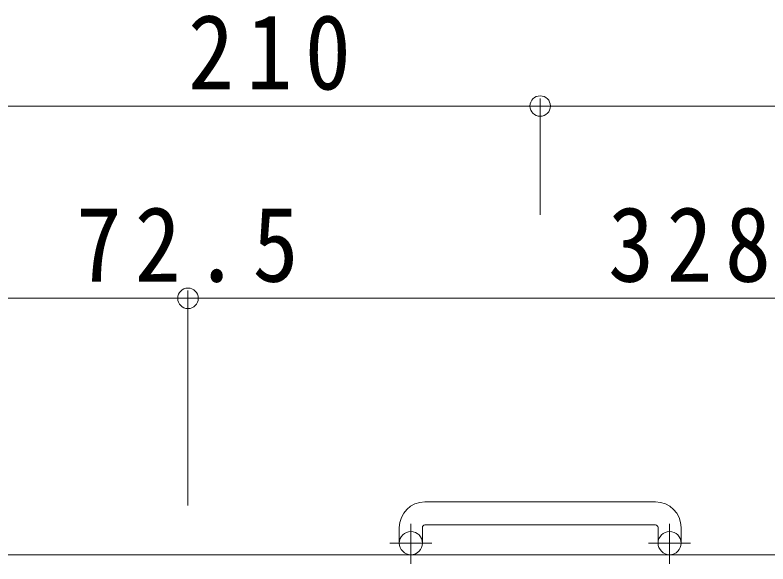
# Model space of a CAD drawing. Units: millimetres at full size, sheet at 1:10; details may follow other scales. Extents: x -2136 to 2703, y -1943 to 1784.
# Drawn here: x -1867.5 to -1573.6, y 1569.5 to 1783.6 of the extents above; entities that cross this region are included whole.
import ezdxf

# ---------------------------------------------------------------- set-up
doc = ezdxf.new("R2010")
doc.units = ezdxf.units.MM
doc.header["$LTSCALE"] = 10
doc.header["$PDMODE"] = 32
doc.header["$PDSIZE"] = 8
doc.linetypes.add('CHAIN1', pattern=[8, 5, -1, 1, -1])
doc.linetypes.add('DASHED1', pattern=[1.8, 1.2, -0.6])
doc.layers.add('C-1', color=2, linetype='DASHED1', lineweight=9)
doc.layers.add('C-4', color=7, linetype='Continuous', lineweight=9)
doc.styles.add('ＭＳ ゴシック', font='')
doc.styles.get('ＭＳ ゴシック').set_extended_font_data('MS Gothic')

msp = doc.modelspace()

# ---------------------------------------------------------------- linework, layer by layer
at = {"layer": 'C-1', "linetype": 'Continuous'}
for p, q in [((-1617.51, 1593.68), (-1707.51, 1593.68)), ((-1707.51, 1584.68), (-1617.51, 1584.68)), ((-1717.51, 1583.68), (-1717.51, 1577.58)), ((-1708.51, 1583.68), (-1708.51, 1577.58)), ((-1616.51, 1583.68), (-1616.51, 1577.58)), ((-1607.51, 1583.68), (-1607.51, 1577.58)), ((-952.51, 1573.08), (-1872.51, 1573.08))]:
    msp.add_line(p, q, dxfattribs=at)
at = {"layer": 'C-1', "linetype": 'CHAIN1'}
for p, q in [((-1713.01, 1569.47), (-1713.01, 1585.07)), ((-1612.01, 1569.47), (-1612.01, 1585.07)), ((-1704.85, 1577.58), (-1721.26, 1577.58)), ((-1603.85, 1577.58), (-1620.26, 1577.58))]:
    msp.add_line(p, q, dxfattribs=at)
at = {"layer": 'C-1', "linetype": 'Continuous'}
for centre in [(-1713.01, 1577.58), (-1612.01, 1577.58)]:
    msp.add_circle(centre, 4.5, dxfattribs=at)
for centre, radius, start, end in [((-1707.51, 1583.68), 10, 90, 180), ((-1617.51, 1583.68), 10, 0, 90), ((-1707.51, 1583.68), 1, 90, 180), ((-1617.51, 1583.68), 1, 0, 90)]:
    msp.add_arc(centre, radius, start, end, dxfattribs=at)
at = {"layer": 'C-4'}
for p, q in [((-1662.51, 1751.08), (-1662.51, 1705.69)), ((-1872.51, 1748.08), (-1662.51, 1748.08)), ((-1662.51, 1748.08), (-1162.51, 1748.08)), ((-1800.01, 1676.08), (-1800.01, 1592.21)), ((-1872.51, 1673.08), (-1800.01, 1673.08)), ((-1800.01, 1673.08), (-1472.01, 1673.08))]:
    msp.add_line(p, q, dxfattribs=at)
for p in [(-1662.51, 1748.08), (-1800.01, 1673.08)]:
    msp.add_point(p, dxfattribs=at)

# ---------------------------------------------------------------- texts
at = {"layer": 'C-4', "color": 2, "char_height": 29.33, "attachment_point": 7, "style": 'ＭＳ ゴシック'}
for s, insert in [('\\T1.27;\\W0.9;210', (-1800.01, 1754.08)), ('\\T1.28;\\W0.9;72.5', (-1843.76, 1679.08)), ('\\T1.27;\\W0.9;328', (-1636.01, 1679.08))]:
    msp.add_mtext(s, dxfattribs=dict(at, insert=insert))

doc.saveas('drawing.dxf')
